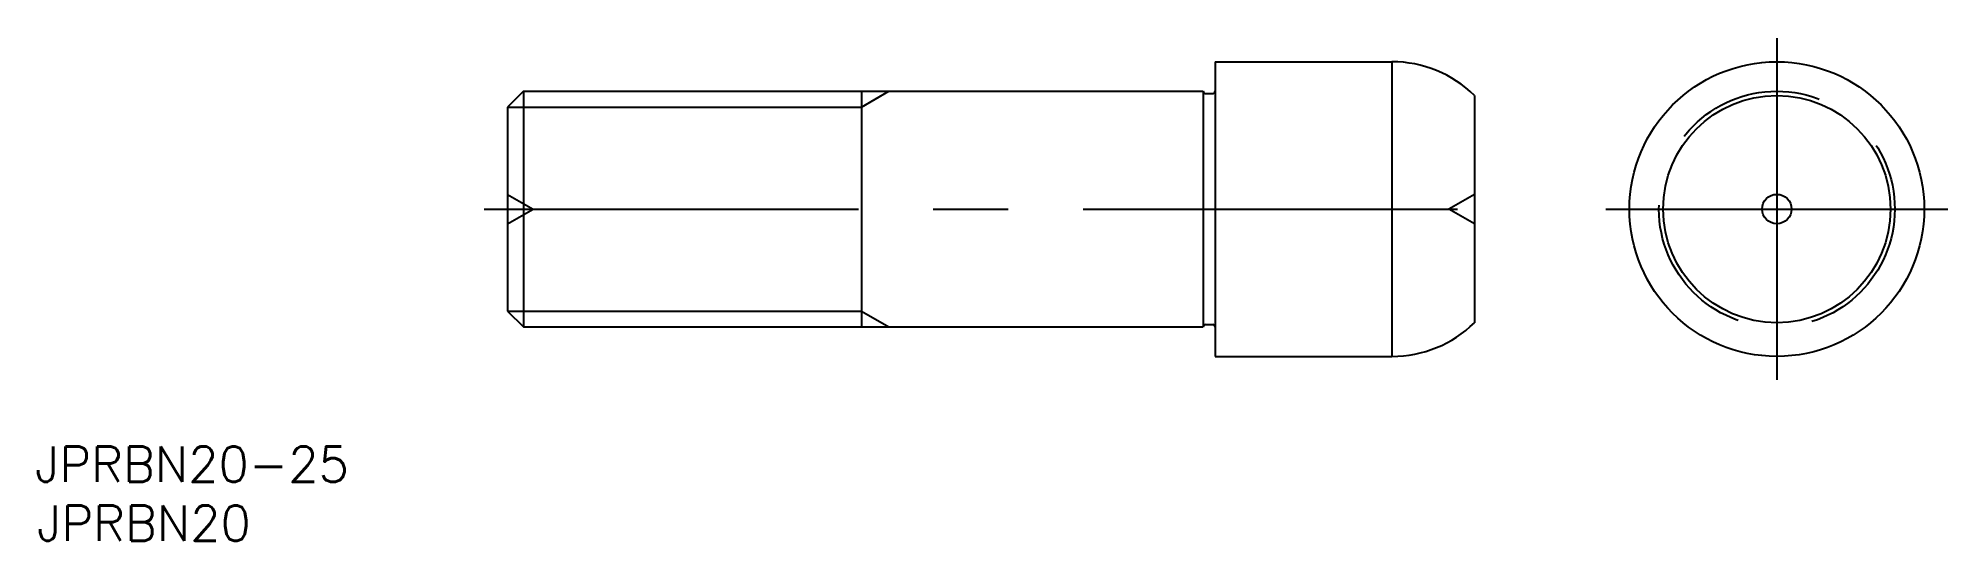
# Model space of a CAD drawing. Extents: x -40 to 122, y -28 to 15.
import ezdxf

# ---------------------------------------------------------------- set-up
doc = ezdxf.new("R2010")
doc.units = 0
doc.linetypes.add('CENTER', pattern=[50.8, 31.75, -6.35, 6.35, -6.35])
doc.linetypes.add('DASHED', pattern=[19.05, 12.7, -6.35])
doc.layers.get('0').update_dxf_attribs({"linetype": 'CONTINUOUS'})
doc.layers.add('CENTER', color=1, linetype='CENTER')
doc.styles.get("Standard").update_dxf_attribs({"font": 'txt.shx', "height": 3, "bigfont": 'bigfont.shx'})

msp = doc.modelspace()

# ---------------------------------------------------------------- linework, layer by layer
at = {"color": 7, "linetype": 'CONTINUOUS'}
for p, q in [((60, 12.5), (75, 12.5)), ((60, 12.5), (60, -12.5)), ((75, 12.5), (75, -12.5)), ((1.35, 10), (0, 8.65)), ((1.35, 10), (59, 10)), ((1.35, 10), (1.35, -10)), ((30, 10), (30, -10)), ((59, 10), (59, -10)), ((59.2, 9.8), (59.8, 9.8)), ((0, 8.65), (0, -8.65)), ((82, 9.64), (82, -9.64)), ((0, -8.65), (1.35, -10)), ((1.35, -10), (59, -10)), ((59.2, -9.8), (59.8, -9.8)), ((60, -12.5), (75, -12.5))]:
    msp.add_line(p, q, dxfattribs=at)
at = {"color": 3, "linetype": 'CONTINUOUS'}
for p, q in [((30, 8.65), (32.34, 10)), ((0, 8.65), (30, 8.65)), ((0, -8.65), (30, -8.65)), ((30, -8.65), (32.34, -10))]:
    msp.add_line(p, q, dxfattribs=at)
at = {"color": 3, "linetype": 'DASHED'}
for p, q in [((0, 1.25), (2.17, 0)), ((0, -1.25), (2.17, 0)), ((82, 1.25), (79.83, 0)), ((82, -1.25), (79.83, 0))]:
    msp.add_line(p, q, dxfattribs=at)
at = {"color": 7, "linetype": 'CONTINUOUS'}
for radius in [12.5, 9.64, 1.25]:
    msp.add_circle((107.65, 0), radius, dxfattribs=at)
at = {"color": 3, "linetype": 'DASHED'}
msp.add_circle((107.65, 0), 10, dxfattribs=at)
at = {"color": 7, "linetype": 'CONTINUOUS'}
for centre, radius, start, end in [((75, 2.5), 10, 45.573, 90), ((59.2, 10), 0.2, 180, 270), ((59.8, 10), 0.2, 270, 0), ((75, -2.5), 10, 270, 314.427), ((59.2, -10), 0.2, 90, 180), ((59.8, -10), 0.2, 0, 90)]:
    msp.add_arc(centre, radius, start, end, dxfattribs=at)
at = {"layer": 'CENTER', "color": 1, "linetype": 'CENTER'}
for p, q in [((107.65, 14.5), (107.65, -14.5)), ((-2, 0), (84, 0)), ((93.15, 0), (122.15, 0))]:
    msp.add_line(p, q, dxfattribs=at)

# ---------------------------------------------------------------- texts
at = {"color": 7, "linetype": 'CONTINUOUS'}
for s, p in [('JPRBN20-25', (-40.08, -23.15)), ('JPRBN20', (-39.91, -28.15))]:
    msp.add_text(s, height=3, dxfattribs=at).set_placement(p)

doc.saveas('drawing.dxf')
